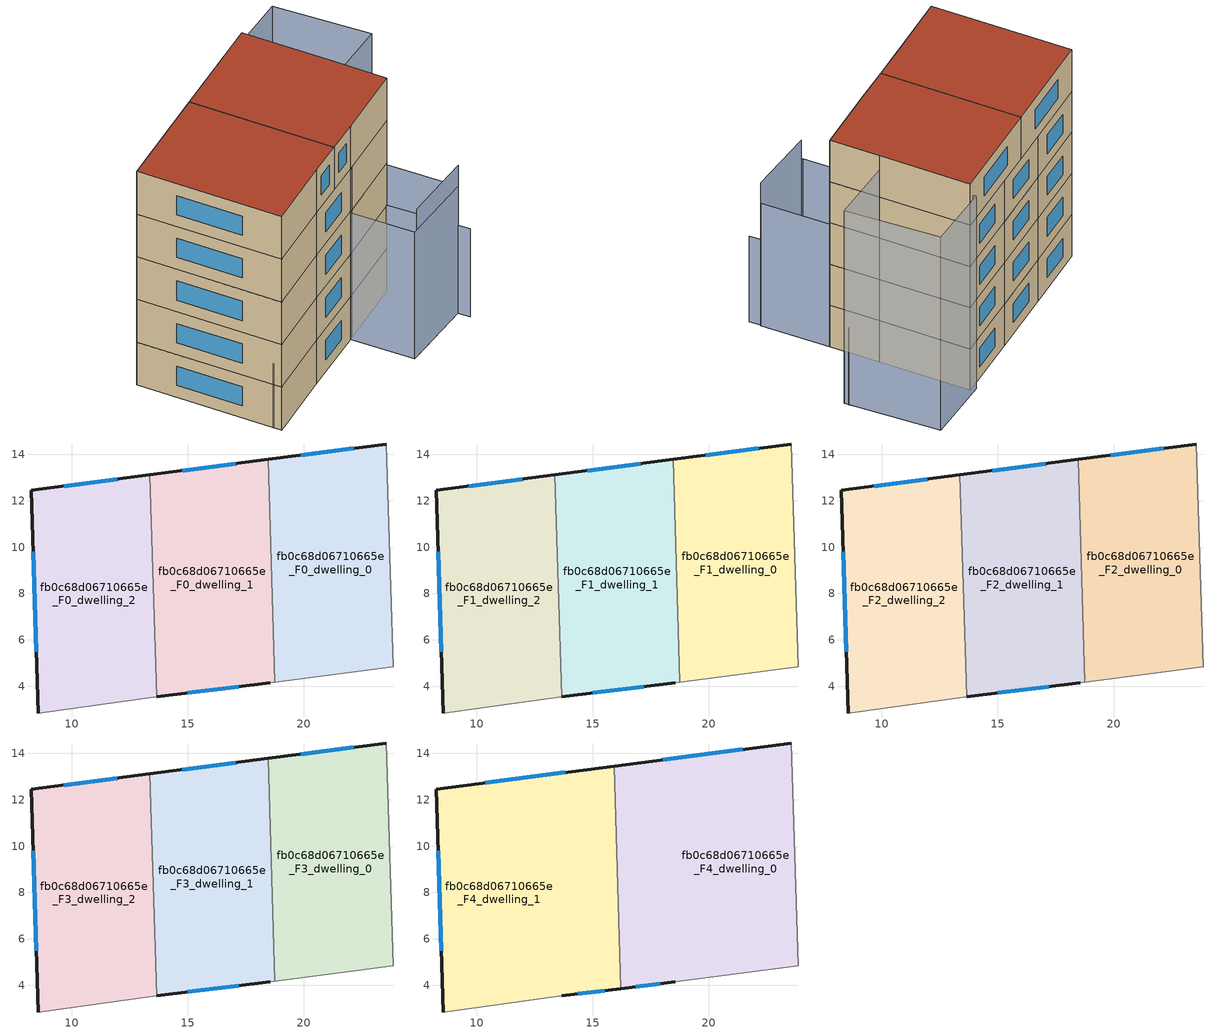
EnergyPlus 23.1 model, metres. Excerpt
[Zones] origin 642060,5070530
fb0c68d06710665e_F0_dwelling_0
 floor ground (EU_floor_Construction): 23.56,14.45 23.76,8.24 23.86,4.84 18.76,4.17 18.47,13.78 z0
 wall outside (EU_wall_Construction): 23.56,14.45 18.47,13.78 z0:3
 wall adiabatic (EU_wall_Construction): 18.76,4.17 23.86,4.84 23.76,8.24 23.56,14.45 z0:3
 wall to fb0c68d06710665e_F0_dwelling_1 (EU_wall_Construction): 18.47,13.78 18.76,4.17 z0:3
 window (EU_Window_Construction): 22.16,14.27 19.87,13.97 z0.83:2.17
fb0c68d06710665e_F0_dwelling_1
 floor ground (EU_floor_Construction): 18.47,13.78 18.76,4.17 18.56,4.14 13.65,3.54 13.36,13.12 z0
 wall outside (EU_wall_Construction): 18.47,13.78 13.36,13.12 / 13.65,3.54 18.56,4.14 z0:3
 wall adiabatic (EU_wall_Construction): 18.56,4.14 18.76,4.17 z0:3
 wall to fb0c68d06710665e_F0_dwelling_2 (EU_wall_Construction): 13.36,13.12 13.65,3.54 z0:3
 window (EU_Window_Construction): 17.07,13.6 14.77,13.3 / 15,3.71 17.21,3.98 z0.83:2.17
fb0c68d06710665e_F0_dwelling_2
 floor ground (EU_floor_Construction): 13.36,13.12 13.65,3.54 8.55,2.84 8.25,12.45 z0
 wall outside (EU_wall_Construction): 13.36,13.12 8.25,12.45 8.55,2.84 z0:3
 wall adiabatic (EU_wall_Construction): 8.55,2.84 13.65,3.54 z0:3
 window (EU_Window_Construction): 8.33,9.81 8.47,5.49 / 11.96,12.93 9.66,12.63 z0.83:2.17
fb0c68d06710665e_F1_dwelling_0
 floor to fb0c68d06710665e_F0_dwelling_0 (EU_floor_Construction): 23.56,14.45 23.76,8.24 23.86,4.84 18.76,4.17 18.47,13.78 z3
 wall outside (EU_wall_Construction): 23.56,14.45 18.47,13.78 z3:6
 wall adiabatic (EU_wall_Construction): 18.76,4.17 23.86,4.84 23.76,8.24 23.56,14.45 z3:6
 wall to fb0c68d06710665e_F1_dwelling_1 (EU_wall_Construction): 18.47,13.78 18.76,4.17 z3:6
 window (EU_Window_Construction): 22.16,14.27 19.87,13.97 z3.83:5.17
fb0c68d06710665e_F1_dwelling_1
 floor to fb0c68d06710665e_F0_dwelling_1 (EU_floor_Construction): 18.47,13.78 18.76,4.17 18.56,4.14 13.65,3.54 13.36,13.12 z3
 wall outside (EU_wall_Construction): 18.47,13.78 13.36,13.12 / 13.65,3.54 18.56,4.14 z3:6
 wall adiabatic (EU_wall_Construction): 18.56,4.14 18.76,4.17 z3:6
 wall to fb0c68d06710665e_F1_dwelling_2 (EU_wall_Construction): 13.36,13.12 13.65,3.54 z3:6
 window (EU_Window_Construction): 17.07,13.6 14.77,13.3 / 15,3.71 17.21,3.98 z3.83:5.17
fb0c68d06710665e_F1_dwelling_2
 floor to fb0c68d06710665e_F0_dwelling_2 (EU_floor_Construction): 13.36,13.12 13.65,3.54 8.55,2.84 8.25,12.45 z3
 wall outside (EU_wall_Construction): 13.36,13.12 8.25,12.45 8.55,2.84 z3:6
 wall adiabatic (EU_wall_Construction): 8.55,2.84 13.65,3.54 z3:6
 window (EU_Window_Construction): 8.33,9.81 8.47,5.49 / 11.96,12.93 9.66,12.63 z3.83:5.17
fb0c68d06710665e_F2_dwelling_0
 floor to fb0c68d06710665e_F1_dwelling_0 (EU_floor_Construction): 23.56,14.45 23.76,8.24 23.86,4.84 18.76,4.17 18.47,13.78 z6
 wall outside (EU_wall_Construction): 23.56,14.45 18.47,13.78 z6:9
 wall adiabatic (EU_wall_Construction): 18.76,4.17 23.86,4.84 23.76,8.24 23.56,14.45 z6:9
 wall to fb0c68d06710665e_F2_dwelling_1 (EU_wall_Construction): 18.47,13.78 18.76,4.17 z6:9
 window (EU_Window_Construction): 22.16,14.27 19.87,13.97 z6.83:8.17
fb0c68d06710665e_F2_dwelling_1
 floor to fb0c68d06710665e_F1_dwelling_1 (EU_floor_Construction): 18.47,13.78 18.76,4.17 18.56,4.14 13.65,3.54 13.36,13.12 z6
 wall outside (EU_wall_Construction): 18.47,13.78 13.36,13.12 / 13.65,3.54 18.56,4.14 z6:9
 wall adiabatic (EU_wall_Construction): 18.56,4.14 18.76,4.17 z6:9
 wall to fb0c68d06710665e_F2_dwelling_2 (EU_wall_Construction): 13.36,13.12 13.65,3.54 z6:9
 window (EU_Window_Construction): 17.07,13.6 14.77,13.3 / 15,3.71 17.21,3.98 z6.83:8.17
fb0c68d06710665e_F2_dwelling_2
 floor to fb0c68d06710665e_F1_dwelling_2 (EU_floor_Construction): 13.36,13.12 13.65,3.54 8.55,2.84 8.25,12.45 z6
 wall outside (EU_wall_Construction): 13.36,13.12 8.25,12.45 8.55,2.84 z6:9
 wall adiabatic (EU_wall_Construction): 8.55,2.84 13.65,3.54 z6:9
 window (EU_Window_Construction): 8.33,9.81 8.47,5.49 / 11.96,12.93 9.66,12.63 z6.83:8.17
fb0c68d06710665e_F3_dwelling_0
 floor to fb0c68d06710665e_F2_dwelling_0 (EU_floor_Construction): 23.56,14.45 23.76,8.24 23.86,4.84 18.76,4.17 18.47,13.78 z9
 wall outside (EU_wall_Construction): 23.56,14.45 18.47,13.78 z9:12
 wall adiabatic (EU_wall_Construction): 18.76,4.17 23.86,4.84 23.76,8.24 23.56,14.45 z9:12
 wall to fb0c68d06710665e_F3_dwelling_1 (EU_wall_Construction): 18.47,13.78 18.76,4.17 z9:12
 window (EU_Window_Construction): 22.16,14.27 19.87,13.97 z9.83:11.17
fb0c68d06710665e_F3_dwelling_1
 floor to fb0c68d06710665e_F2_dwelling_1 (EU_floor_Construction): 18.47,13.78 18.76,4.17 18.56,4.14 13.65,3.54 13.36,13.12 z9
 wall outside (EU_wall_Construction): 18.47,13.78 13.36,13.12 / 13.65,3.54 18.56,4.14 z9:12
 wall adiabatic (EU_wall_Construction): 18.56,4.14 18.76,4.17 z9:12
 wall to fb0c68d06710665e_F3_dwelling_2 (EU_wall_Construction): 13.36,13.12 13.65,3.54 z9:12
 window (EU_Window_Construction): 17.07,13.6 14.77,13.3 / 15,3.71 17.21,3.98 z9.83:11.17
fb0c68d06710665e_F3_dwelling_2
 floor to fb0c68d06710665e_F2_dwelling_2 (EU_floor_Construction): 13.36,13.12 13.65,3.54 8.55,2.84 8.25,12.45 z9
 wall outside (EU_wall_Construction): 13.36,13.12 8.25,12.45 8.55,2.84 z9:12
 wall adiabatic (EU_wall_Construction): 8.55,2.84 13.65,3.54 z9:12
 window (EU_Window_Construction): 8.33,9.81 8.47,5.49 / 11.96,12.93 9.66,12.63 z9.83:11.17
fb0c68d06710665e_F4_dwelling_0
 floor to fb0c68d06710665e_F3_dwelling_0 (EU_floor_Construction): 23.56,14.45 23.76,8.24 23.86,4.84 18.76,4.17 18.47,13.78 z12
 floor to fb0c68d06710665e_F3_dwelling_1 (EU_floor_Construction): 18.47,13.78 18.76,4.17 18.56,4.14 16.21,3.86 15.92,13.45 z12
 wall outside (EU_wall_Construction): 16.21,3.86 18.56,4.14 / 23.56,14.45 15.92,13.45 z12:15
 wall adiabatic (EU_wall_Construction): 18.56,4.14 23.86,4.84 23.76,8.24 23.56,14.45 z12:15
 wall to fb0c68d06710665e_F4_dwelling_1 (EU_wall_Construction): 15.92,13.45 16.21,3.86 z12:15
 window (EU_Window_Construction): 16.86,3.93 17.91,4.06 / 21.46,14.17 18.02,13.73 z12.83:14.17
 roof outside (EU_roof_Construction): 23.86,4.84 23.76,8.24 23.56,14.45 15.92,13.45 16.21,3.86 18.56,4.14 z15
fb0c68d06710665e_F4_dwelling_1
 floor to fb0c68d06710665e_F3_dwelling_1 (EU_floor_Construction): 15.92,13.45 16.21,3.86 13.65,3.54 13.36,13.12 z12
 floor to fb0c68d06710665e_F3_dwelling_2 (EU_floor_Construction): 13.36,13.12 13.65,3.54 8.55,2.84 8.25,12.45 z12
 wall outside (EU_wall_Construction): 15.92,13.45 8.25,12.45 8.55,2.84 / 13.65,3.54 16.21,3.86 z12:15
 wall adiabatic (EU_wall_Construction): 8.55,2.84 13.65,3.54 z12:15
 window (EU_Window_Construction): 8.33,9.81 8.47,5.49 / 13.81,13.18 10.36,12.73 / 14.36,3.63 15.51,3.77 z12.83:14.17
 roof outside (EU_roof_Construction): 16.21,3.86 15.92,13.45 8.25,12.45 8.55,2.84 13.65,3.54 z15
shading: 8.48,3.38 13.65,3.54 z0:4.5; 18.96,-0.06 24.06,0.14 z0:10.4; 24.06,-0.66 23.36,9.08 z0:6.2; 28.07,15.05 28.59,8.64 / 28.59,8.64 23.76,8.24 / 23.76,8.24 23.24,14.65 / 23.24,14.65 28.07,15.05 z0:14; 28.56,8.94 27.77,15.01 z0:5.6; 23.86,4.84 24.06,0.14 / 24.06,0.14 18.74,-0.09 / 18.74,-0.09 18.54,4.62 / 18.54,4.62 23.86,4.84 z0:8.9
[Building]
EU S2 Campaign: North Axis=0; Terrain=City; Solar Distribution=FullExterior
[Site:Location]
Lyon-Bron: Latitude=45.75; Longitude=5; Time Zone=1; Elevation=198
[SizingPeriod:WeatherFileDays]
AnnualSizingPeriod: Begin Month=1; Begin Day of Month=1; End Month=12; End Day of Month=31; Day of Week for Start Day=Monday; Use Weather File Daylight Saving Period=No; Use Weather File Rain and Snow Indicators=No
[MATERIAL]
EU_InternalMass_Material: Roughness=MediumRough; Thickness=0.1; Conductivity=1; Density=1800; Specific Heat=900; Thermal Absorptance=0.9; Solar Absorptance=0.7; Visible Absorptance=0.7
[MATERIAL:NOMASS] Roughness=MediumRough; Thermal Absorptance=0.9; Solar Absorptance=0.7; Visible Absorptance=0.7
Name | Thermal Resistance
EU_wall_NoMass | 0.87146
EU_roof_NoMass | 0.842276
EU_floor_NoMass | 0.496999
[WINDOWMATERIAL:SIMPLEGLAZINGSYSTEM]
EU_Window_SimpleGlazing: UFactor=2.2525; Solar Heat Gain Coefficient=0.76; Visible Transmittance=0.76
[CONSTRUCTION]
EU_wall_Construction: EU_wall_NoMass
EU_roof_Construction: EU_roof_NoMass
EU_floor_Construction: EU_floor_NoMass
EU_Window_Construction: EU_Window_SimpleGlazing
EU_InternalMass_Construction: EU_InternalMass_Material
[ZONE] Type=1; Multiplier=1; Ceiling Height=autocalculate; Floor Area=autocalculate; Part of Total Floor Area=Yes
Name | Volume
fb0c68d06710665e_F0_dwelling_0; fb0c68d06710665e_F1_dwelling_0; fb0c68d06710665e_F2_dwelling_0; fb0c68d06710665e_F3_dwelling_0 | 147.59
fb0c68d06710665e_F4_dwelling_0 | 221.386
fb0c68d06710665e_F0_dwelling_1 | 147.596
fb0c68d06710665e_F1_dwelling_1; fb0c68d06710665e_F2_dwelling_1; fb0c68d06710665e_F3_dwelling_1 | 147.595
fb0c68d06710665e_F4_dwelling_1 | 221.384
fb0c68d06710665e_F0_dwelling_2; fb0c68d06710665e_F1_dwelling_2; fb0c68d06710665e_F2_dwelling_2; fb0c68d06710665e_F3_dwelling_2 | 147.588
[INTERNALMASS] Construction=EU_InternalMass_Construction
Name | Zone or ZoneList | Surface Area
fb0c68d06710665e_F0_dwelling_0_EU_InternalMass | fb0c68d06710665e_F0_dwelling_0 | 49.1969
fb0c68d06710665e_F0_dwelling_1_EU_InternalMass | fb0c68d06710665e_F0_dwelling_1 | 49.1986
fb0c68d06710665e_F0_dwelling_2_EU_InternalMass | fb0c68d06710665e_F0_dwelling_2 | 49.1957
fb0c68d06710665e_F1_dwelling_0_EU_InternalMass | fb0c68d06710665e_F1_dwelling_0 | 49.1969
fb0c68d06710665e_F1_dwelling_1_EU_InternalMass | fb0c68d06710665e_F1_dwelling_1 | 49.1986
fb0c68d06710665e_F1_dwelling_2_EU_InternalMass | fb0c68d06710665e_F1_dwelling_2 | 49.1957
fb0c68d06710665e_F2_dwelling_0_EU_InternalMass | fb0c68d06710665e_F2_dwelling_0 | 49.1969
fb0c68d06710665e_F2_dwelling_1_EU_InternalMass | fb0c68d06710665e_F2_dwelling_1 | 49.1986
fb0c68d06710665e_F2_dwelling_2_EU_InternalMass | fb0c68d06710665e_F2_dwelling_2 | 49.1957
fb0c68d06710665e_F3_dwelling_0_EU_InternalMass | fb0c68d06710665e_F3_dwelling_0 | 49.1969
fb0c68d06710665e_F3_dwelling_1_EU_InternalMass | fb0c68d06710665e_F3_dwelling_1 | 49.1986
fb0c68d06710665e_F3_dwelling_2_EU_InternalMass | fb0c68d06710665e_F3_dwelling_2 | 49.1957
fb0c68d06710665e_F4_dwelling_0_EU_InternalMass | fb0c68d06710665e_F4_dwelling_0 | 73.7991
fb0c68d06710665e_F4_dwelling_1_EU_InternalMass | fb0c68d06710665e_F4_dwelling_1 | 73.7962
[OTHEREQUIPMENT] Fuel Type=Electricity; Design Level Calculation Method=Watts/Area; Power per Zone Floor Area=1; Fraction Latent=0; Fraction Radiant=0; Fraction Lost=0; Carbon Dioxide Generation Rate=0; EndUse Subcategory=EU_Step8_InternalGains
Name | Zone or ZoneList or Space or SpaceList | Schedule
EU_Step8_InternalGain_fb0c68d06710665e_F0_dwelling_0_f000 | fb0c68d06710665e_F0_dwelling_0 | EU_Step8_GainSchedule_fb0c68d06710665e_F0_dwelling_0_f000
EU_Step8_InternalGain_fb0c68d06710665e_F0_dwelling_1_f000 | fb0c68d06710665e_F0_dwelling_1 | EU_Step8_GainSchedule_fb0c68d06710665e_F0_dwelling_1_f000
EU_Step8_InternalGain_fb0c68d06710665e_F0_dwelling_2_f000 | fb0c68d06710665e_F0_dwelling_2 | EU_Step8_GainSchedule_fb0c68d06710665e_F0_dwelling_2_f000
EU_Step8_InternalGain_fb0c68d06710665e_F1_dwelling_0_f000 | fb0c68d06710665e_F1_dwelling_0 | EU_Step8_GainSchedule_fb0c68d06710665e_F1_dwelling_0_f000
EU_Step8_InternalGain_fb0c68d06710665e_F1_dwelling_1_f000 | fb0c68d06710665e_F1_dwelling_1 | EU_Step8_GainSchedule_fb0c68d06710665e_F1_dwelling_1_f000
EU_Step8_InternalGain_fb0c68d06710665e_F1_dwelling_2_f000 | fb0c68d06710665e_F1_dwelling_2 | EU_Step8_GainSchedule_fb0c68d06710665e_F1_dwelling_2_f000
EU_Step8_InternalGain_fb0c68d06710665e_F2_dwelling_0_f000 | fb0c68d06710665e_F2_dwelling_0 | EU_Step8_GainSchedule_fb0c68d06710665e_F2_dwelling_0_f000
EU_Step8_InternalGain_fb0c68d06710665e_F2_dwelling_1_f000 | fb0c68d06710665e_F2_dwelling_1 | EU_Step8_GainSchedule_fb0c68d06710665e_F2_dwelling_1_f000
EU_Step8_InternalGain_fb0c68d06710665e_F2_dwelling_2_f000 | fb0c68d06710665e_F2_dwelling_2 | EU_Step8_GainSchedule_fb0c68d06710665e_F2_dwelling_2_f000
EU_Step8_InternalGain_fb0c68d06710665e_F3_dwelling_0_f000 | fb0c68d06710665e_F3_dwelling_0 | EU_Step8_GainSchedule_fb0c68d06710665e_F3_dwelling_0_f000
EU_Step8_InternalGain_fb0c68d06710665e_F3_dwelling_1_f000 | fb0c68d06710665e_F3_dwelling_1 | EU_Step8_GainSchedule_fb0c68d06710665e_F3_dwelling_1_f000
EU_Step8_InternalGain_fb0c68d06710665e_F3_dwelling_2_f000 | fb0c68d06710665e_F3_dwelling_2 | EU_Step8_GainSchedule_fb0c68d06710665e_F3_dwelling_2_f000
EU_Step8_InternalGain_fb0c68d06710665e_F4_dwelling_0_f000 | fb0c68d06710665e_F4_dwelling_0 | EU_Step8_GainSchedule_fb0c68d06710665e_F4_dwelling_0_f000
EU_Step8_InternalGain_fb0c68d06710665e_F4_dwelling_1_f000 | fb0c68d06710665e_F4_dwelling_1 | EU_Step8_GainSchedule_fb0c68d06710665e_F4_dwelling_1_f000
[ZONEVENTILATION:DESIGNFLOWRATE] Schedule=EU_AlwaysOn; Design Flow Rate Calculation Method=AirChanges/Hour; Air Changes per Hour=0.425; Ventilation Type=Natural; Fan Pressure Rise=0; Fan Total Efficiency=1; Constant Term Coefficient=1; Temperature Term Coefficient=0; Velocity Term Coefficient=0; Velocity Squared Term Coefficient=0; Minimum Indoor Temperature=-100; Maximum Indoor Temperature=100; Delta Temperature=-100; Minimum Outdoor Temperature=-100; Maximum Outdoor Temperature=100; Maximum Wind Speed=40
Name | Zone or ZoneList or Space or SpaceList
EU_ConstantAir_fb0c68d06710665e_F0_dwelling_0 | fb0c68d06710665e_F0_dwelling_0
EU_ConstantAir_fb0c68d06710665e_F0_dwelling_1 | fb0c68d06710665e_F0_dwelling_1
EU_ConstantAir_fb0c68d06710665e_F0_dwelling_2 | fb0c68d06710665e_F0_dwelling_2
EU_ConstantAir_fb0c68d06710665e_F1_dwelling_0 | fb0c68d06710665e_F1_dwelling_0
EU_ConstantAir_fb0c68d06710665e_F1_dwelling_1 | fb0c68d06710665e_F1_dwelling_1
EU_ConstantAir_fb0c68d06710665e_F1_dwelling_2 | fb0c68d06710665e_F1_dwelling_2
EU_ConstantAir_fb0c68d06710665e_F2_dwelling_0 | fb0c68d06710665e_F2_dwelling_0
EU_ConstantAir_fb0c68d06710665e_F2_dwelling_1 | fb0c68d06710665e_F2_dwelling_1
EU_ConstantAir_fb0c68d06710665e_F2_dwelling_2 | fb0c68d06710665e_F2_dwelling_2
EU_ConstantAir_fb0c68d06710665e_F3_dwelling_0 | fb0c68d06710665e_F3_dwelling_0
EU_ConstantAir_fb0c68d06710665e_F3_dwelling_1 | fb0c68d06710665e_F3_dwelling_1
EU_ConstantAir_fb0c68d06710665e_F3_dwelling_2 | fb0c68d06710665e_F3_dwelling_2
EU_ConstantAir_fb0c68d06710665e_F4_dwelling_0 | fb0c68d06710665e_F4_dwelling_0
EU_ConstantAir_fb0c68d06710665e_F4_dwelling_1 | fb0c68d06710665e_F4_dwelling_1
[HVACTEMPLATE:THERMOSTAT] Constant Heating Setpoint=20; Constant Cooling Setpoint=50
EU_HeatOnly_fb0c68d06710665e_F0_dwelling_0; EU_HeatOnly_fb0c68d06710665e_F0_dwelling_1; EU_HeatOnly_fb0c68d06710665e_F0_dwelling_2; EU_HeatOnly_fb0c68d06710665e_F1_dwelling_0; EU_HeatOnly_fb0c68d06710665e_F1_dwelling_1; EU_HeatOnly_fb0c68d06710665e_F1_dwelling_2; EU_HeatOnly_fb0c68d06710665e_F2_dwelling_0; EU_HeatOnly_fb0c68d06710665e_F2_dwelling_1; EU_HeatOnly_fb0c68d06710665e_F2_dwelling_2; EU_HeatOnly_fb0c68d06710665e_F3_dwelling_0; EU_HeatOnly_fb0c68d06710665e_F3_dwelling_1; EU_HeatOnly_fb0c68d06710665e_F3_dwelling_2; EU_HeatOnly_fb0c68d06710665e_F4_dwelling_0; EU_HeatOnly_fb0c68d06710665e_F4_dwelling_1
[HVACTEMPLATE:ZONE:IDEALLOADSAIRSYSTEM] System Availability Schedule=EU_AlwaysOn; Maximum Heating Supply Air Temperature=50; Minimum Cooling Supply Air Temperature=13; Maximum Heating Supply Air Humidity Ratio=0.0156; Minimum Cooling Supply Air Humidity Ratio=0.0077; Heating Limit=NoLimit; Cooling Limit=NoLimit; Heating Availability Schedule=EU_AlwaysOn; Cooling Availability Schedule=EU_CoolingOff; Dehumidification Control Type=ConstantSensibleHeatRatio; Cooling Sensible Heat Ratio=0.7; Dehumidification Setpoint=60; Humidification Control Type=None; Humidification Setpoint=30; Outdoor Air Method=None; Outdoor Air Flow Rate per Person=0.00944; Outdoor Air Flow Rate per Zone Floor Area=0; Outdoor Air Flow Rate per Zone=0; Demand Controlled Ventilation Type=None; Outdoor Air Economizer Type=NoEconomizer; Heat Recovery Type=None; Sensible Heat Recovery Effectiveness=0.7; Latent Heat Recovery Effectiveness=0.65
Name | Template Thermostat
fb0c68d06710665e_F0_dwelling_0 | EU_HeatOnly_fb0c68d06710665e_F0_dwelling_0
fb0c68d06710665e_F0_dwelling_1 | EU_HeatOnly_fb0c68d06710665e_F0_dwelling_1
fb0c68d06710665e_F0_dwelling_2 | EU_HeatOnly_fb0c68d06710665e_F0_dwelling_2
fb0c68d06710665e_F1_dwelling_0 | EU_HeatOnly_fb0c68d06710665e_F1_dwelling_0
fb0c68d06710665e_F1_dwelling_1 | EU_HeatOnly_fb0c68d06710665e_F1_dwelling_1
fb0c68d06710665e_F1_dwelling_2 | EU_HeatOnly_fb0c68d06710665e_F1_dwelling_2
fb0c68d06710665e_F2_dwelling_0 | EU_HeatOnly_fb0c68d06710665e_F2_dwelling_0
fb0c68d06710665e_F2_dwelling_1 | EU_HeatOnly_fb0c68d06710665e_F2_dwelling_1
fb0c68d06710665e_F2_dwelling_2 | EU_HeatOnly_fb0c68d06710665e_F2_dwelling_2
fb0c68d06710665e_F3_dwelling_0 | EU_HeatOnly_fb0c68d06710665e_F3_dwelling_0
fb0c68d06710665e_F3_dwelling_1 | EU_HeatOnly_fb0c68d06710665e_F3_dwelling_1
fb0c68d06710665e_F3_dwelling_2 | EU_HeatOnly_fb0c68d06710665e_F3_dwelling_2
fb0c68d06710665e_F4_dwelling_0 | EU_HeatOnly_fb0c68d06710665e_F4_dwelling_0
fb0c68d06710665e_F4_dwelling_1 | EU_HeatOnly_fb0c68d06710665e_F4_dwelling_1
[SIZING:ZONE] Zone Cooling Design Supply Air Temperature Input Method=SupplyAirTemperature; Zone Cooling Design Supply Air Temperature=13; Zone Heating Design Supply Air Temperature Input Method=SupplyAirTemperature; Zone Heating Design Supply Air Temperature=50; Zone Cooling Design Supply Air Humidity Ratio=0.008; Zone Heating Design Supply Air Humidity Ratio=0.008; Cooling Design Air Flow Method=DesignDay; Cooling Design Air Flow Rate=0; Cooling Minimum Air Flow per Zone Floor Area=0.000762; Cooling Minimum Air Flow=0; Cooling Minimum Air Flow Fraction=0.2; Heating Design Air Flow Method=DesignDay; Heating Design Air Flow Rate=0; Heating Maximum Air Flow per Zone Floor Area=0.002032; Heating Maximum Air Flow=0.141576; Heating Maximum Air Flow Fraction=0.3; Account for Dedicated Outdoor Air System=No; Dedicated Outdoor Air System Control Strategy=NeutralSupplyAir; Dedicated Outdoor Air Low Setpoint Temperature for Design=autosize; Dedicated Outdoor Air High Setpoint Temperature for Design=autosize; Zone Load Sizing Method=Sensible Load Only No Latent Load; Zone Latent Cooling Design Supply Air Humidity Ratio Input Method=HumidityRatioDifference; Zone Cooling Design Supply Air Humidity Ratio Difference=0.005; Zone Latent Heating Design Supply Air Humidity Ratio Input Method=HumidityRatioDifference; Zone Humidification Design Supply Air Humidity Ratio Difference=0.005
fb0c68d06710665e_F0_dwelling_0; fb0c68d06710665e_F0_dwelling_1; fb0c68d06710665e_F0_dwelling_2; fb0c68d06710665e_F1_dwelling_0; fb0c68d06710665e_F1_dwelling_1; fb0c68d06710665e_F1_dwelling_2; fb0c68d06710665e_F2_dwelling_0; fb0c68d06710665e_F2_dwelling_1; fb0c68d06710665e_F2_dwelling_2; fb0c68d06710665e_F3_dwelling_0; fb0c68d06710665e_F3_dwelling_1; fb0c68d06710665e_F3_dwelling_2; fb0c68d06710665e_F4_dwelling_0; fb0c68d06710665e_F4_dwelling_1
[SCHEDULE:CONSTANT]
Name | Hourly Value
EU_AlwaysOn | 1
EU_CoolingOff | 0
[SCHEDULE:FILE] Column Number=1; Rows to Skip at Top=0; Number of Hours of Data=8760; Column Separator=Comma; Interpolate to Timestep=No; Minutes per Item=60; Adjust Schedule for Daylight Savings=Yes
Name | File
EU_Step8_GainSchedule_fb0c68d06710665e_F0_dwelling_0_f000 | ../../schedules/fb0c68d06710665e/fb0c68d06710665e_F0_dwelling_0_f000_gain.csv
EU_Step8_GainSchedule_fb0c68d06710665e_F0_dwelling_1_f000 | ../../schedules/fb0c68d06710665e/fb0c68d06710665e_F0_dwelling_1_f000_gain.csv
EU_Step8_GainSchedule_fb0c68d06710665e_F0_dwelling_2_f000 | ../../schedules/fb0c68d06710665e/fb0c68d06710665e_F0_dwelling_2_f000_gain.csv
EU_Step8_GainSchedule_fb0c68d06710665e_F1_dwelling_0_f000 | ../../schedules/fb0c68d06710665e/fb0c68d06710665e_F1_dwelling_0_f000_gain.csv
EU_Step8_GainSchedule_fb0c68d06710665e_F1_dwelling_1_f000 | ../../schedules/fb0c68d06710665e/fb0c68d06710665e_F1_dwelling_1_f000_gain.csv
EU_Step8_GainSchedule_fb0c68d06710665e_F1_dwelling_2_f000 | ../../schedules/fb0c68d06710665e/fb0c68d06710665e_F1_dwelling_2_f000_gain.csv
EU_Step8_GainSchedule_fb0c68d06710665e_F2_dwelling_0_f000 | ../../schedules/fb0c68d06710665e/fb0c68d06710665e_F2_dwelling_0_f000_gain.csv
EU_Step8_GainSchedule_fb0c68d06710665e_F2_dwelling_1_f000 | ../../schedules/fb0c68d06710665e/fb0c68d06710665e_F2_dwelling_1_f000_gain.csv
EU_Step8_GainSchedule_fb0c68d06710665e_F2_dwelling_2_f000 | ../../schedules/fb0c68d06710665e/fb0c68d06710665e_F2_dwelling_2_f000_gain.csv
EU_Step8_GainSchedule_fb0c68d06710665e_F3_dwelling_0_f000 | ../../schedules/fb0c68d06710665e/fb0c68d06710665e_F3_dwelling_0_f000_gain.csv
EU_Step8_GainSchedule_fb0c68d06710665e_F3_dwelling_1_f000 | ../../schedules/fb0c68d06710665e/fb0c68d06710665e_F3_dwelling_1_f000_gain.csv
EU_Step8_GainSchedule_fb0c68d06710665e_F3_dwelling_2_f000 | ../../schedules/fb0c68d06710665e/fb0c68d06710665e_F3_dwelling_2_f000_gain.csv
EU_Step8_GainSchedule_fb0c68d06710665e_F4_dwelling_0_f000 | ../../schedules/fb0c68d06710665e/fb0c68d06710665e_F4_dwelling_0_f000_gain.csv
EU_Step8_GainSchedule_fb0c68d06710665e_F4_dwelling_1_f000 | ../../schedules/fb0c68d06710665e/fb0c68d06710665e_F4_dwelling_1_f000_gain.csv
